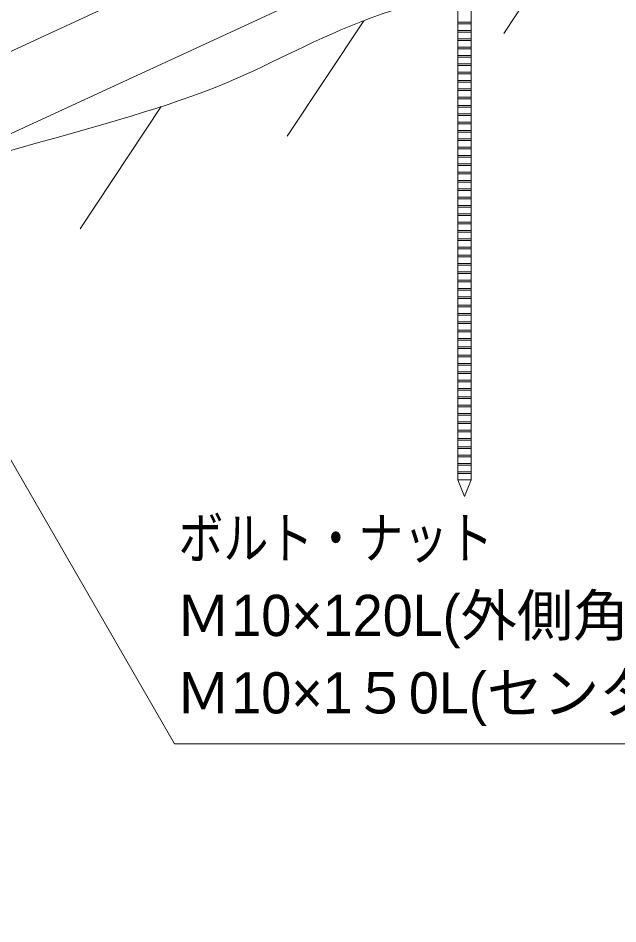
# Model space of a CAD drawing. Units: millimetres at full size, sheet at 1:20; details may follow other scales. Extents: x 200 to 8200, y 200 to 5740.
# Drawn here: x 4427 to 5148, y 1206 to 2294 of the extents above; entities that cross this region are included whole.
import ezdxf
from ezdxf.enums import TextEntityAlignment as Align

# ---------------------------------------------------------------- set-up
doc = ezdxf.new("R2010")
doc.units = ezdxf.units.MM
doc.header["$LTSCALE"] = 20
for name, color, linetype, lineweight in [('ハッチング', 7, 'Continuous', 9), ('一般線', 7, 'Continuous', 20), ('引出線', 7, 'Continuous', 13), ('角材', 7, 'Continuous', 18), ('鉄筋杭', 7, 'Continuous', 18)]:
    doc.layers.add(name, color=color, linetype=linetype, lineweight=lineweight)
doc.layers.add('文字', color=7, linetype='Continuous')
doc.styles.add('ＭＳ Ｐゴシック', font='')
doc.styles.get('ＭＳ Ｐゴシック').set_extended_font_data('MS PGothic')

msp = doc.modelspace()

# ---------------------------------------------------------------- linework, layer by layer
at = {"layer": 'ハッチング'}
for p, q in [((5119.78, 2439.67), (5010.85, 2275.32)), ((4842.8, 2290.49), (4750.8, 2151.67)), ((4599.27, 2187.28), (4502.06, 2040.62))]:
    msp.add_line(p, q, dxfattribs=at)
at = {"layer": '一般線'}
msp.add_open_spline([(3929.97, 1875.02), (4019.89, 1950.31), (4109.3, 2017.32), (4214.75, 2064.63), (4365.55, 2132.3), (4549.14, 2159.7), (4691.33, 2221.71), (4745.33, 2245.26), (4793.36, 2273.8), (4864.8, 2298.58), (4910.28, 2314.35), (4965.24, 2328.6), (5007.58, 2347.1)], degree=3, knots=[0, 0, 0, 0, 1, 1, 1, 2, 2, 2, 3, 3, 3, 4, 4, 4, 4], dxfattribs=at)
at = {"layer": '引出線'}
msp.add_lwpolyline([(4227.42, 2094.1), (4615.34, 1422.21), (5364.69, 1422.21), (5824.78, 1422.21)], dxfattribs=at)
at = {"layer": '角材'}
msp.add_line((5783.71, 2785.63), (2234.22, 1145.38), dxfattribs=at)
msp.add_lwpolyline([(5853.41, 2916.98), (2196.47, 1227.08), (2234.22, 1145.38)], dxfattribs=at)
at = {"layer": '鉄筋杭'}
for p, q in [((4955.64, 2429.69), (4955.64, 1739.25)), ((4971.64, 2429.69), (4971.64, 1739.25)), ((4955.64, 2288.75), (4971.64, 2288.75)), ((4955.64, 2286.75), (4971.64, 2286.75)), ((4955.64, 2278.75), (4971.64, 2278.75)), ((4955.64, 2276.75), (4971.64, 2276.75)), ((4955.64, 2268.75), (4971.64, 2268.75)), ((4955.64, 2266.75), (4971.64, 2266.75)), ((4955.64, 2258.75), (4971.64, 2258.75)), ((4955.64, 2256.75), (4971.64, 2256.75)), ((4955.64, 2248.75), (4971.64, 2248.75)), ((4955.64, 2246.75), (4971.64, 2246.75)), ((4955.64, 2238.75), (4971.64, 2238.75)), ((4955.64, 2236.75), (4971.64, 2236.75)), ((4955.64, 2228.75), (4971.64, 2228.75)), ((4955.64, 2226.75), (4971.64, 2226.75)), ((4955.64, 2218.75), (4971.64, 2218.75)), ((4955.64, 2216.75), (4971.64, 2216.75)), ((4955.64, 2208.75), (4971.64, 2208.75)), ((4955.64, 2206.75), (4971.64, 2206.75)), ((4955.64, 2198.75), (4971.64, 2198.75)), ((4955.64, 2196.75), (4971.64, 2196.75)), ((4955.64, 2188.75), (4971.64, 2188.75)), ((4955.64, 2186.75), (4971.64, 2186.75)), ((4955.64, 2178.75), (4971.64, 2178.75)), ((4955.64, 2176.75), (4971.64, 2176.75)), ((4955.64, 2168.75), (4971.64, 2168.75)), ((4955.64, 2166.75), (4971.64, 2166.75)), ((4955.64, 2158.75), (4971.64, 2158.75)), ((4955.64, 2156.75), (4971.64, 2156.75)), ((4955.64, 2148.75), (4971.64, 2148.75)), ((4955.64, 2146.75), (4971.64, 2146.75)), ((4955.64, 2138.75), (4971.64, 2138.75)), ((4955.64, 2136.75), (4971.64, 2136.75)), ((4955.64, 2128.75), (4971.64, 2128.75)), ((4955.64, 2126.75), (4971.64, 2126.75)), ((4955.64, 2118.75), (4971.64, 2118.75)), ((4955.64, 2116.75), (4971.64, 2116.75)), ((4955.64, 2108.75), (4971.64, 2108.75)), ((4955.64, 2106.75), (4971.64, 2106.75)), ((4955.64, 2098.75), (4971.64, 2098.75)), ((4955.64, 2096.75), (4971.64, 2096.75)), ((4955.64, 2088.75), (4971.64, 2088.75)), ((4955.64, 2086.75), (4971.64, 2086.75)), ((4955.64, 2078.75), (4971.64, 2078.75)), ((4955.64, 2076.75), (4971.64, 2076.75)), ((4955.64, 2068.75), (4971.64, 2068.75)), ((4955.64, 2066.75), (4971.64, 2066.75)), ((4955.64, 2058.75), (4971.64, 2058.75)), ((4955.64, 2056.75), (4971.64, 2056.75)), ((4955.64, 2048.75), (4971.64, 2048.75)), ((4955.64, 2046.75), (4971.64, 2046.75)), ((4955.64, 2038.75), (4971.64, 2038.75)), ((4955.64, 2036.75), (4971.64, 2036.75)), ((4955.64, 2028.75), (4971.64, 2028.75)), ((4955.64, 2026.75), (4971.64, 2026.75)), ((4955.64, 2018.75), (4971.64, 2018.75)), ((4955.64, 2016.75), (4971.64, 2016.75)), ((4955.64, 2008.75), (4971.64, 2008.75)), ((4955.64, 2006.75), (4971.64, 2006.75)), ((4955.64, 1998.75), (4971.64, 1998.75)), ((4955.64, 1996.75), (4971.64, 1996.75)), ((4955.64, 1988.75), (4971.64, 1988.75)), ((4955.64, 1986.75), (4971.64, 1986.75)), ((4955.64, 1978.75), (4971.64, 1978.75)), ((4955.64, 1976.75), (4971.64, 1976.75)), ((4955.64, 1968.75), (4971.64, 1968.75)), ((4955.64, 1966.75), (4971.64, 1966.75)), ((4955.64, 1958.75), (4971.64, 1958.75)), ((4955.64, 1956.75), (4971.64, 1956.75)), ((4955.64, 1948.75), (4971.64, 1948.75)), ((4955.64, 1946.75), (4971.64, 1946.75)), ((4955.64, 1938.75), (4971.64, 1938.75)), ((4955.64, 1936.75), (4971.64, 1936.75)), ((4955.64, 1928.75), (4971.64, 1928.75)), ((4955.64, 1926.75), (4971.64, 1926.75)), ((4955.64, 1918.75), (4971.64, 1918.75)), ((4955.64, 1916.75), (4971.64, 1916.75)), ((4955.64, 1908.75), (4971.64, 1908.75)), ((4955.64, 1906.75), (4971.64, 1906.75)), ((4955.64, 1898.75), (4971.64, 1898.75)), ((4955.64, 1896.75), (4971.64, 1896.75)), ((4955.64, 1888.75), (4971.64, 1888.75)), ((4955.64, 1886.75), (4971.64, 1886.75)), ((4955.64, 1878.75), (4971.64, 1878.75)), ((4955.64, 1876.75), (4971.64, 1876.75)), ((4955.64, 1868.75), (4971.64, 1868.75)), ((4955.64, 1866.75), (4971.64, 1866.75)), ((4955.64, 1858.75), (4971.64, 1858.75)), ((4955.64, 1856.75), (4971.64, 1856.75)), ((4955.64, 1848.75), (4971.64, 1848.75)), ((4955.64, 1846.75), (4971.64, 1846.75)), ((4955.64, 1838.75), (4971.64, 1838.75)), ((4955.64, 1836.75), (4971.64, 1836.75)), ((4955.64, 1828.75), (4971.64, 1828.75)), ((4955.64, 1826.75), (4971.64, 1826.75)), ((4955.64, 1818.75), (4971.64, 1818.75)), ((4955.64, 1816.75), (4971.64, 1816.75)), ((4955.64, 1808.75), (4971.64, 1808.75)), ((4955.64, 1806.75), (4971.64, 1806.75)), ((4955.64, 1798.75), (4971.64, 1798.75)), ((4955.64, 1796.75), (4971.64, 1796.75)), ((4955.64, 1788.75), (4971.64, 1788.75)), ((4955.64, 1786.75), (4971.64, 1786.75)), ((4955.64, 1778.75), (4971.64, 1778.75)), ((4955.64, 1776.75), (4971.64, 1776.75)), ((4955.64, 1768.75), (4971.64, 1768.75)), ((4955.64, 1766.75), (4971.64, 1766.75)), ((4955.64, 1758.75), (4971.64, 1758.75)), ((4955.64, 1756.75), (4971.64, 1756.75)), ((4955.64, 1748.75), (4971.64, 1748.75)), ((4955.64, 1746.75), (4971.64, 1746.75)), ((4963.64, 1719.25), (4955.64, 1739.25)), ((4971.64, 1739.25), (4955.64, 1739.25)), ((4963.64, 1719.25), (4971.64, 1739.25))]:
    msp.add_line(p, q, dxfattribs=at)

# ---------------------------------------------------------------- texts
at = {"layer": '文字', "style": 'ＭＳ Ｐゴシック', "width": 0.8}
msp.add_text('ボルト・ナット', height=49.49, dxfattribs=at).set_placement((4620.03, 1629.73), align=Align.BOTTOM_LEFT)
at = {"layer": '文字', "style": 'ＭＳ Ｐゴシック'}
for s, p in [('Ｍ10×120L(外側角材2本への固定用）', (4616.05, 1536.74)), ('Ｍ10×1５0L(センター角材への固定用）', (4616.05, 1443.75))]:
    msp.add_text(s, height=49.49, dxfattribs=at).set_placement(p, align=Align.BOTTOM_LEFT)

doc.saveas('drawing.dxf')
